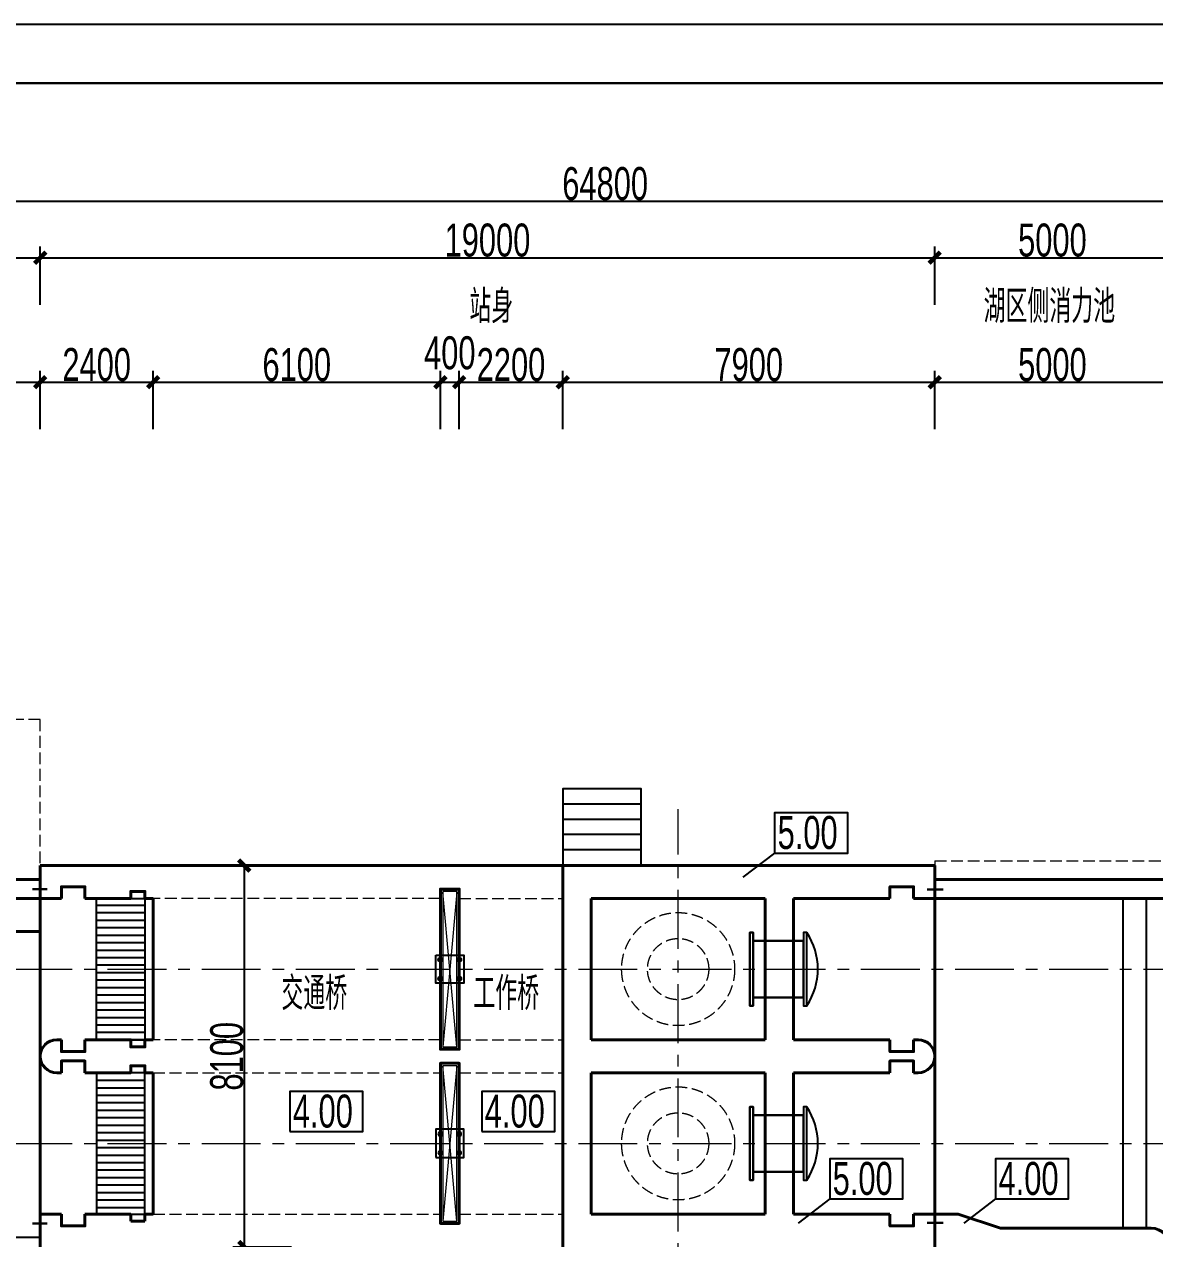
# Model space of a CAD drawing. Extents: x -51258 to 164715, y -112558 to 496610.
# Drawn here: x 60395 to 84406, y 79220 to 105000 of the extents above; entities that cross this region are included whole.
import ezdxf
from ezdxf.enums import TextEntityAlignment as Align

# ---------------------------------------------------------------- set-up
doc = ezdxf.new("R2010")
doc.units = 0
doc.header["$LTSCALE"] = 1000
doc.header["$PDMODE"] = 32
doc.header["$PDSIZE"] = 1
for name, pattern in [('CENTER', [2, 1.25, -0.25, 0.25, -0.25]), ('DASH', [0.35, 0.25, -0.1]), ('DOTE', [2.42, 2, -0.2, 0.02, -0.2])]:
    doc.linetypes.add(name, pattern=pattern)
for name, color, linetype in [('PUB_TEXT', 7, 'Continuous'), ('TK', 7, 'Continuous'), ('填充252', 252, 'Continuous')]:
    doc.layers.add(name, color=color, linetype=linetype)
for name, color, linetype, lineweight in [('中心线0.15', 5, 'DOTE', 15), ('中粗线0.25', 6, 'Continuous', 25), ('细线0.15', 4, 'Continuous', 15), ('结构轮廓线0.4', 1, 'Continuous', 40), ('虚线0.15', 2, 'DASH', 15)]:
    doc.layers.add(name, color=color, linetype=linetype, lineweight=lineweight)
doc.styles.add('han', font='pdatxt.shx', dxfattribs={"width": 0.7, "bigfont": 'chinese.shx'})
doc.styles.add('图中的汉字和数字', font='njsyeng.shx', dxfattribs={"width": 0.7, "bigfont": 'njsychn.shx'})
doc.dimstyles.new('1比200(加大字号)', dxfattribs={"dimtxt": 700, "dimasz": 240, "dimexe": 240, "dimexo": 30, "dimgap": 20, "dimtad": 1, "dimdec": 0, "dimdsep": 46, "dimtxsty": '图中的汉字和数字', "dimblk": 'ARCHTICK', "dimcen": 2, "dimclrd": 3, "dimclre": 3, "dimclrt": 3, "dimadec": 0, "dimazin": 0, "dimtfac": 1, "dimtdec": 0, "dimtmove": 2, "dimatfit": 3, "dimldrblk": 'ARCHTICK', "dimfxl": 1000, "dimfxlon": 1, "dimarcsym": 0})
pattern_1 = [(180, (61930.81, 83443.22), (-1e-14, -158.75), [])]
pattern_2 = [(180, (61930.81, 82743.22), (-1e-14, 158.75), [])]

# ---------------------------------------------------------------- blocks, each defined once
blk = doc.blocks.new('tgyyyyy')
at = {"layer": '中粗线0.25'}
blk.add_lwpolyline([(126608, 244087), (127208, 244087), (127208, 243487), (126608, 243487)], close=True, dxfattribs=at)
for centre in [(126708, 243987), (127108, 243987), (126708, 243587), (127108, 243587)]:
    blk.add_circle(centre, 43.8, dxfattribs=at)
blk = doc.blocks.new('_ArchTick')
at = {"color": 0, "linetype": 'ByBlock', "const_width": 0.4}
blk.add_lwpolyline([(-0.5, -0.5), (0.5, 0.5)], dxfattribs=at)
blk = doc.blocks.new('*D544')
at = {"color": 3, "lineweight": -2, "transparency": 16777216}
for p, q in [((45733, 99045), (45733, 100285)), ((60733, 99045), (60733, 100285)), ((45733, 100045), (60733, 100045))]:
    blk.add_line(p, q, dxfattribs=at)
at = {"layer": 'Defpoints', "color": 0, "transparency": 16777216}
for p in [(60733, 100045), (60733, 81243), (45733, 81190)]:
    blk.add_point(p, dxfattribs=at)
at = {"color": 3, "lineweight": -2, "transparency": 16777216, "xscale": 240, "yscale": 240, "zscale": 240, "rotation": 180}
blk.add_blockref('_ArchTick', (45733, 100045), dxfattribs=at)
at = {"color": 3, "lineweight": -2, "transparency": 16777216, "xscale": 240, "yscale": 240, "zscale": 240}
blk.add_blockref('_ArchTick', (60733, 100045), dxfattribs=at)
at = {"color": 3, "transparency": 16777216, "insert": (53233, 100415), "char_height": 700, "attachment_point": 5, "style": 'han'}
blk.add_mtext('15000', dxfattribs=at)
blk = doc.blocks.new('*D545')
at = {"color": 3, "lineweight": -2, "transparency": 16777216}
for p, q in [((60733, 99045), (60733, 100285)), ((79733, 99045), (79733, 100285)), ((60733, 100045), (79733, 100045))]:
    blk.add_line(p, q, dxfattribs=at)
at = {"layer": 'Defpoints', "color": 0, "transparency": 16777216}
for p in [(79733, 100045), (79733, 81971), (60733, 81243)]:
    blk.add_point(p, dxfattribs=at)
at = {"color": 3, "lineweight": -2, "transparency": 16777216, "xscale": 240, "yscale": 240, "zscale": 240, "rotation": 180}
blk.add_blockref('_ArchTick', (60733, 100045), dxfattribs=at)
at = {"color": 3, "lineweight": -2, "transparency": 16777216, "xscale": 240, "yscale": 240, "zscale": 240}
blk.add_blockref('_ArchTick', (79733, 100045), dxfattribs=at)
at = {"color": 3, "transparency": 16777216, "insert": (70233, 100415), "char_height": 700, "attachment_point": 5, "style": 'han'}
blk.add_mtext('19000', dxfattribs=at)
blk = doc.blocks.new('*D546')
at = {"color": 3, "lineweight": -2, "transparency": 16777216}
for p, q in [((79733, 99045), (79733, 100285)), ((84733, 99045), (84733, 100285)), ((79733, 100045), (84733, 100045))]:
    blk.add_line(p, q, dxfattribs=at)
at = {"layer": 'Defpoints', "color": 0, "transparency": 16777216}
for p in [(84733, 100045), (84733, 82843), (79733, 81971)]:
    blk.add_point(p, dxfattribs=at)
at = {"color": 3, "lineweight": -2, "transparency": 16777216, "xscale": 240, "yscale": 240, "zscale": 240, "rotation": 180}
blk.add_blockref('_ArchTick', (79733, 100045), dxfattribs=at)
at = {"color": 3, "lineweight": -2, "transparency": 16777216, "xscale": 240, "yscale": 240, "zscale": 240}
blk.add_blockref('_ArchTick', (84733, 100045), dxfattribs=at)
at = {"color": 3, "transparency": 16777216, "insert": (82233, 100415), "char_height": 700, "attachment_point": 5, "style": 'han'}
blk.add_mtext('5000', dxfattribs=at)
blk = doc.blocks.new('*D245')
at = {"color": 3, "lineweight": -2, "transparency": 16777216}
for p, q in [((40333, 100244), (40333, 101484)), ((105133, 100244), (105133, 101484)), ((40333, 101244), (105133, 101244))]:
    blk.add_line(p, q, dxfattribs=at)
at = {"layer": 'Defpoints', "color": 0, "transparency": 16777216}
for p in [(105133, 101244), (105133, 82821), (40333, 81922)]:
    blk.add_point(p, dxfattribs=at)
at = {"color": 3, "lineweight": -2, "transparency": 16777216, "xscale": 240, "yscale": 240, "zscale": 240, "rotation": 180}
blk.add_blockref('_ArchTick', (40333, 101244), dxfattribs=at)
at = {"color": 3, "lineweight": -2, "transparency": 16777216, "xscale": 240, "yscale": 240, "zscale": 240}
blk.add_blockref('_ArchTick', (105133, 101244), dxfattribs=at)
at = {"color": 3, "transparency": 16777216, "insert": (72733, 101614), "char_height": 700, "attachment_point": 5, "style": 'han'}
blk.add_mtext('64800', dxfattribs=at)
blk = doc.blocks.new('*D555')
at = {"color": 3, "lineweight": -2, "transparency": 16777216}
for p, q in [((108624, 86443), (109864, 86443)), ((109624, 86443), (109624, 79043)), ((108624, 79043), (109864, 79043))]:
    blk.add_line(p, q, dxfattribs=at)
at = {"layer": 'Defpoints', "color": 0, "transparency": 16777216}
for p in [(85933, 86443), (79733, 79043), (109624, 79043)]:
    blk.add_point(p, dxfattribs=at)
at = {"color": 3, "lineweight": -2, "transparency": 16777216, "xscale": 240, "yscale": 240, "zscale": 240}
for p, rotation in [((109624, 86443), 90), ((109624, 79043), 270)]:
    blk.add_blockref('_ArchTick', p, dxfattribs=dict(at, rotation=rotation))
at = {"color": 3, "transparency": 16777216, "insert": (109254, 82743), "char_height": 700, "attachment_point": 5, "rotation": 90, "style": 'han'}
blk.add_mtext('7400', dxfattribs=at)
blk = doc.blocks.new('*D571')
at = {"color": 3, "lineweight": -2, "transparency": 16777216}
for p, q in [((53433, 96402), (53433, 97642)), ((60733, 96402), (60733, 97642)), ((53433, 97402), (60733, 97402))]:
    blk.add_line(p, q, dxfattribs=at)
at = {"layer": 'Defpoints', "color": 0, "transparency": 16777216}
for p in [(60733, 97402), (53433, 86043), (60733, 85743)]:
    blk.add_point(p, dxfattribs=at)
at = {"color": 3, "lineweight": -2, "transparency": 16777216, "xscale": 240, "yscale": 240, "zscale": 240, "rotation": 180}
blk.add_blockref('_ArchTick', (53433, 97402), dxfattribs=at)
at = {"color": 3, "lineweight": -2, "transparency": 16777216, "xscale": 240, "yscale": 240, "zscale": 240}
blk.add_blockref('_ArchTick', (60733, 97402), dxfattribs=at)
at = {"color": 3, "transparency": 16777216, "insert": (57083, 97772), "char_height": 700, "attachment_point": 5, "style": 'han'}
blk.add_mtext('7300', dxfattribs=at)
blk = doc.blocks.new('*D572')
at = {"color": 3, "lineweight": -2, "transparency": 16777216}
for p, q in [((60733, 96402), (60733, 97642)), ((63133, 96402), (63133, 97642)), ((60733, 97402), (63133, 97402))]:
    blk.add_line(p, q, dxfattribs=at)
at = {"layer": 'Defpoints', "color": 0, "transparency": 16777216}
for p in [(63133, 97402), (63133, 86032), (60733, 85743)]:
    blk.add_point(p, dxfattribs=at)
at = {"color": 3, "lineweight": -2, "transparency": 16777216, "xscale": 240, "yscale": 240, "zscale": 240, "rotation": 180}
blk.add_blockref('_ArchTick', (60733, 97402), dxfattribs=at)
at = {"color": 3, "lineweight": -2, "transparency": 16777216, "xscale": 240, "yscale": 240, "zscale": 240}
blk.add_blockref('_ArchTick', (63133, 97402), dxfattribs=at)
at = {"color": 3, "transparency": 16777216, "insert": (61933, 97772), "char_height": 700, "attachment_point": 5, "style": 'han'}
blk.add_mtext('2400', dxfattribs=at)
blk = doc.blocks.new('*D573')
at = {"color": 3, "lineweight": -2, "transparency": 16777216}
for p, q in [((63133, 96402), (63133, 97642)), ((69233, 96402), (69233, 97642)), ((63133, 97402), (69233, 97402))]:
    blk.add_line(p, q, dxfattribs=at)
at = {"layer": 'Defpoints', "color": 0, "transparency": 16777216}
for p in [(69233, 97402), (69233, 86643), (63133, 86032)]:
    blk.add_point(p, dxfattribs=at)
at = {"color": 3, "lineweight": -2, "transparency": 16777216, "xscale": 240, "yscale": 240, "zscale": 240, "rotation": 180}
blk.add_blockref('_ArchTick', (63133, 97402), dxfattribs=at)
at = {"color": 3, "lineweight": -2, "transparency": 16777216, "xscale": 240, "yscale": 240, "zscale": 240}
blk.add_blockref('_ArchTick', (69233, 97402), dxfattribs=at)
at = {"color": 3, "transparency": 16777216, "insert": (66183, 97772), "char_height": 700, "attachment_point": 5, "style": 'han'}
blk.add_mtext('6100', dxfattribs=at)
blk = doc.blocks.new('*D574')
at = {"color": 3, "lineweight": -2, "transparency": 16777216}
for p, q in [((69233, 96402), (69233, 97642)), ((69633, 96402), (69633, 97642)), ((69233, 97402), (69633, 97402))]:
    blk.add_line(p, q, dxfattribs=at)
at = {"layer": 'Defpoints', "color": 0, "transparency": 16777216}
for p in [(69633, 97402), (69233, 86643), (69633, 86643)]:
    blk.add_point(p, dxfattribs=at)
at = {"color": 3, "lineweight": -2, "transparency": 16777216, "xscale": 240, "yscale": 240, "zscale": 240, "rotation": 180}
blk.add_blockref('_ArchTick', (69233, 97402), dxfattribs=at)
at = {"color": 3, "lineweight": -2, "transparency": 16777216, "xscale": 240, "yscale": 240, "zscale": 240}
blk.add_blockref('_ArchTick', (69633, 97402), dxfattribs=at)
at = {"color": 3, "transparency": 16777216, "insert": (69433, 98022), "char_height": 700, "attachment_point": 5, "style": 'han'}
blk.add_mtext('400', dxfattribs=at)
blk = doc.blocks.new('*D575')
at = {"color": 3, "lineweight": -2, "transparency": 16777216}
for p, q in [((69633, 96402), (69633, 97642)), ((71833, 96402), (71833, 97642)), ((69633, 97402), (71833, 97402))]:
    blk.add_line(p, q, dxfattribs=at)
at = {"layer": 'Defpoints', "color": 0, "transparency": 16777216}
for p in [(71833, 97402), (71833, 87143), (69633, 86643)]:
    blk.add_point(p, dxfattribs=at)
at = {"color": 3, "lineweight": -2, "transparency": 16777216, "xscale": 240, "yscale": 240, "zscale": 240, "rotation": 180}
blk.add_blockref('_ArchTick', (69633, 97402), dxfattribs=at)
at = {"color": 3, "lineweight": -2, "transparency": 16777216, "xscale": 240, "yscale": 240, "zscale": 240}
blk.add_blockref('_ArchTick', (71833, 97402), dxfattribs=at)
at = {"color": 3, "transparency": 16777216, "insert": (70733, 97772), "char_height": 700, "attachment_point": 5, "style": 'han'}
blk.add_mtext('2200', dxfattribs=at)
blk = doc.blocks.new('*D576')
at = {"color": 3, "lineweight": -2, "transparency": 16777216}
for p, q in [((71833, 96402), (71833, 97642)), ((79733, 96402), (79733, 97642)), ((71833, 97402), (79733, 97402))]:
    blk.add_line(p, q, dxfattribs=at)
at = {"layer": 'Defpoints', "color": 0, "transparency": 16777216}
for p in [(79733, 97402), (71833, 87143), (79733, 87143)]:
    blk.add_point(p, dxfattribs=at)
at = {"color": 3, "lineweight": -2, "transparency": 16777216, "xscale": 240, "yscale": 240, "zscale": 240, "rotation": 180}
blk.add_blockref('_ArchTick', (71833, 97402), dxfattribs=at)
at = {"color": 3, "lineweight": -2, "transparency": 16777216, "xscale": 240, "yscale": 240, "zscale": 240}
blk.add_blockref('_ArchTick', (79733, 97402), dxfattribs=at)
at = {"color": 3, "transparency": 16777216, "insert": (75783, 97772), "char_height": 700, "attachment_point": 5, "style": 'han'}
blk.add_mtext('7900', dxfattribs=at)
blk = doc.blocks.new('*D577')
at = {"color": 3, "lineweight": -2, "transparency": 16777216}
for p, q in [((79733, 96402), (79733, 97642)), ((84733, 96402), (84733, 97642)), ((79733, 97402), (84733, 97402))]:
    blk.add_line(p, q, dxfattribs=at)
at = {"layer": 'Defpoints', "color": 0, "transparency": 16777216}
for p in [(84733, 97402), (79733, 87143), (84733, 86843)]:
    blk.add_point(p, dxfattribs=at)
at = {"color": 3, "lineweight": -2, "transparency": 16777216, "xscale": 240, "yscale": 240, "zscale": 240, "rotation": 180}
blk.add_blockref('_ArchTick', (79733, 97402), dxfattribs=at)
at = {"color": 3, "lineweight": -2, "transparency": 16777216, "xscale": 240, "yscale": 240, "zscale": 240}
blk.add_blockref('_ArchTick', (84733, 97402), dxfattribs=at)
at = {"color": 3, "transparency": 16777216, "insert": (82233, 97772), "char_height": 700, "attachment_point": 5, "style": 'han'}
blk.add_mtext('5000', dxfattribs=at)
blk = doc.blocks.new('*D583')
at = {"color": 3, "lineweight": -2, "transparency": 16777216}
for p, q in [((66068, 87143), (64828, 87143)), ((65068, 87143), (65068, 79043)), ((66068, 79043), (64828, 79043))]:
    blk.add_line(p, q, dxfattribs=at)
at = {"layer": 'Defpoints', "color": 0, "transparency": 16777216}
for p in [(66878, 87143), (65068, 79043), (68575, 79043)]:
    blk.add_point(p, dxfattribs=at)
at = {"color": 3, "lineweight": -2, "transparency": 16777216, "xscale": 240, "yscale": 240, "zscale": 240}
for p, rotation in [((65068, 87143), 90), ((65068, 79043), 270)]:
    blk.add_blockref('_ArchTick', p, dxfattribs=dict(at, rotation=rotation))
at = {"color": 3, "transparency": 16777216, "insert": (64698, 83093), "char_height": 700, "attachment_point": 5, "rotation": 90, "style": 'han'}
blk.add_mtext('8100', dxfattribs=at)
blk = doc.blocks.new('RTGSREG')
for points in [[(0, 0), (-59400, 0), (-59400, 42000), (0, 42000)], [(-58400, 41500), (-500, 41500), (-500, 500), (-58400, 500)]]:
    blk.add_lwpolyline(points, close=True)
at = {"flags": 128}
blk.add_lwpolyline([(-58400, 41500), (-58400, 500), (-24500, 500), (-24500, 3700), (-18500, 3700), (-18500, 7700), (-500, 7700), (-500, 41500)], close=True, dxfattribs=at)

msp = doc.modelspace()

# ---------------------------------------------------------------- hatches: boundary and pattern name
at = {"layer": '填充252'}
h = msp.add_hatch(dxfattribs=at)
h.set_pattern_fill('ANSI31', color=256, scale=100, angle=135, style=0)
h.set_pattern_definition(pattern_1)
h.paths.add_polyline_path([(62958.1, 86443.2), (61930.8, 86443.2), (61930.8, 84943.2), (62958.1, 84943.2)])
h = msp.add_hatch(dxfattribs=at)
h.set_pattern_fill('ANSI31', color=256, scale=100, angle=135, style=0)
h.set_pattern_definition(pattern_1)
h.paths.add_polyline_path([(62958.1, 84943.2), (61930.8, 84943.2), (61930.8, 83443.2), (62958.1, 83443.2)])
h = msp.add_hatch(dxfattribs=at)
h.set_pattern_fill('ANSI31', color=256, scale=100, angle=135, style=0)
h.set_pattern_definition(pattern_2)
h.paths.add_polyline_path([(62958.1, 81243.2), (61930.8, 81243.2), (61930.8, 82743.2), (62958.1, 82743.2)])
h = msp.add_hatch(dxfattribs=at)
h.set_pattern_fill('ANSI31', color=256, scale=100, angle=135, style=0)
h.set_pattern_definition(pattern_2)
h.paths.add_polyline_path([(62958.1, 79743.2), (61930.8, 79743.2), (61930.8, 81243.2), (62958.1, 81243.2)])

# ---------------------------------------------------------------- linework, layer by layer
for points in [[(71833, 87143.2), (73495.3, 87143.2), (73495.3, 88766.8), (71833, 88766.8)], [(61930.8, 86443.2), (62958.1, 86443.2), (62958.1, 83443.2), (61930.8, 83443.2)], [(61930.8, 79743.2), (62958.1, 79743.2), (62958.1, 82743.2), (61930.8, 82743.2)]]:
    msp.add_lwpolyline(points, close=True)
for points in [[(73495.3, 88444.2), (71833, 88444.2)], [(73495.3, 88121.6), (71833, 88121.6)], [(73495.3, 87799), (71833, 87799)], [(73495.3, 87476.4), (71833, 87476.4)]]:
    msp.add_lwpolyline(points)
at = {"layer": 'PUB_TEXT'}
for points in [[(76333.2, 87407.8), (77884.5, 87407.8), (77884.5, 88259.4), (76333.2, 88259.4)], [(66035.3, 81493.4), (67586.6, 81493.4), (67586.6, 82345), (66035.3, 82345)], [(70112.4, 81493.4), (71663.7, 81493.4), (71663.7, 82345), (70112.4, 82345)], [(77502.1, 80064), (79053.3, 80064), (79053.3, 80915.5), (77502.1, 80915.5)], [(81025.3, 80064), (82576.6, 80064), (82576.6, 80915.5), (81025.3, 80915.5)]]:
    msp.add_lwpolyline(points, close=True, dxfattribs=at)
for points in [[(76333.2, 87407.8), (75660.2, 86894.5)], [(77502.1, 80064), (76829.1, 79550.7)], [(81025.3, 80064), (80352.4, 79550.7)]]:
    msp.add_lwpolyline(points, dxfattribs=at)
at = {"layer": 'TK'}
for points in [[(148500, 0), (0, 0), (0, 105000), (148500, 105000)], [(2500, 103750), (147250, 103750), (147250, 1250), (2500, 1250)]]:
    msp.add_lwpolyline(points, close=True, dxfattribs=at)
at = {"layer": '中心线0.15', "linetype": 'CENTER'}
for points in [[(74283, 77374.4), (74283, 88339)], [(56164.8, 84943.2), (87354.3, 84943.2)], [(56164.8, 81243.2), (87354.3, 81243.2)]]:
    msp.add_lwpolyline(points, dxfattribs=at)
at = {"layer": '中粗线0.25'}
for p, q in [((83733, 79443.1), (83733, 86443.2)), ((84233, 79443.1), (84233, 86443.2))]:
    msp.add_line(p, q, dxfattribs=at)
for points in [[(60733, 79243.2), (53433, 79243.2), (53433, 86043.2), (56225.2, 86043.2)], [(75879.7, 85543.2), (76943.7, 85543.2)], [(76943.7, 85543.2), (75879.7, 85543.2)], [(76943.7, 85543.2), (76943.7, 84343.2)], [(76943.7, 84343.2), (76943.7, 85543.2)], [(76943.7, 84343.2), (75879.7, 84343.2)], [(75879.7, 84343.2), (76943.7, 84343.2)], [(76943.7, 81843.2), (75879.7, 81843.2)], [(75879.7, 81843.2), (76943.7, 81843.2)], [(76943.7, 80643.2), (76943.7, 81843.2)], [(76943.7, 81843.2), (76943.7, 80643.2)], [(75879.7, 80643.2), (76943.7, 80643.2)], [(76943.7, 80643.2), (75879.7, 80643.2)]]:
    msp.add_lwpolyline(points, dxfattribs=at)
for points in [[(75879.7, 85721), (75808.5, 85721), (75808.5, 84165.4), (75879.7, 84165.4)], [(75879.7, 84165.4), (75808.5, 84165.4), (75808.5, 85721), (75879.7, 85721)], [(77014.9, 85721), (76943.7, 85721), (76943.7, 84165.4), (77014.9, 84165.4)], [(75879.7, 80465.4), (75808.5, 80465.4), (75808.5, 82021), (75879.7, 82021)], [(75879.7, 82021), (75808.5, 82021), (75808.5, 80465.4), (75879.7, 80465.4)], [(77014.9, 82021), (76943.7, 82021), (76943.7, 80465.4), (77014.9, 80465.4)]]:
    msp.add_lwpolyline(points, close=True, dxfattribs=at)
for points in [[(77014.9, 84165.4, 0.303144), (77014.9, 85721, -1)], [(77014.9, 80465.4, 0.303144), (77014.9, 82021, -1)]]:
    msp.add_lwpolyline(points, format="xyb", dxfattribs=at)
at = {"layer": '细线0.15'}
for points in [[(69283, 83293.2), (69583, 83293.2), (69583, 86593.2), (69283, 86593.2)], [(69283, 79593.2), (69583, 79593.2), (69583, 82893.2), (69283, 82893.2)]]:
    msp.add_lwpolyline(points, close=True, dxfattribs=at)
for points in [[(69583, 86573.7), (69283, 83293.2)], [(69583, 83293.2), (69283, 86573.7)], [(69583, 79593.2), (69283, 82893.2)], [(69583, 82893.2), (69283, 79593.2)]]:
    msp.add_lwpolyline(points, dxfattribs=at)
at = {"layer": '结构轮廓线0.4'}
for p, q in [((61183, 83443.2), (61083, 83443.2)), ((61083, 82743.2), (61183, 82743.2)), ((60733, 79743.2), (61183, 79743.2)), ((61683, 79743.2), (62658.1, 79743.2)), ((62658.1, 79743.2), (62658.1, 79593.2)), ((62958.1, 79593.2), (62958.1, 79743.2)), ((62958.1, 79743.2), (63133, 79743.2)), ((62658.1, 79593.2), (62958.1, 79593.2))]:
    msp.add_line(p, q, dxfattribs=at)
for points in [[(60733, 86443.2), (57983, 86443.2, -0.4142136), (53383, 91043.2), (53383, 91543.2)], [(60733, 86843.2), (57983, 86843.2, -0.4142136), (53783, 91043.2), (53783, 91543.2)], [(60733, 85743.2), (57983, 85743.2, -0.1306834), (55350.5, 86443.2, -0.1235419)], [(79283, 82743.2), (79383, 82743.2, 1), (79383, 83443.2), (79283, 83443.2)], [(81133.7, 79443.1), (84333, 79443.1, -1), (84333, 78643.1), (81133, 78643.1)]]:
    msp.add_lwpolyline(points, format="xyb", dxfattribs=at)
for points in [[(60733, 87143.2), (79733, 87143.2)], [(60733, 79043.2), (60733, 87143.2)], [(71833, 79043.2), (71833, 87143.2)], [(79733, 79043.2), (79733, 87143.2)], [(61683, 86443.2), (61683, 86693.2), (61183, 86693.2), (61183, 86443.2)], [(69633, 86443.2), (69633, 86643.2), (69233, 86643.2), (69233, 86448.5)], [(78783, 86443.2), (78783, 86693.2), (79283, 86693.2), (79283, 86443.2)], [(79733, 86843.2), (84733, 86843.2)], [(61183, 86443.2), (60733, 86443.2)], [(63133, 86443.2), (62958.1, 86443.2), (62958.1, 86593.2), (62658.1, 86593.2), (62658.1, 86443.2), (61683, 86443.2)], [(63133, 83443.2), (63133, 86443.2)], [(69233, 86443.2), (69233, 83443.2)], [(69633, 86443.2), (69633, 83443.2)], [(72433, 86443.2), (76133, 86443.2)], [(72433, 86443.2), (76133, 86443.2)], [(72433, 83443.2), (72433, 86443.2)], [(76133, 83443.2), (76133, 86443.2)], [(76733, 86443.2), (78783, 86443.2)], [(76733, 86443.2), (78783, 86443.2)], [(76733, 83443.2), (76733, 86443.2)], [(79283, 86443.2), (79733, 86443.2)], [(79283, 86443.2), (79733, 86443.2)], [(79733, 86443.2), (84733, 86443.2)], [(61683, 83443.2), (61683, 83193.2), (61183, 83193.2), (61183, 83443.2)], [(61683, 83443.2), (62658.1, 83443.2)], [(61683, 83443.2), (62658.1, 83443.2)], [(63133, 83443.2), (62958.1, 83443.2), (62958.1, 83293.2), (62658.1, 83293.2), (62658.1, 83443.2), (61683, 83443.2)], [(69633, 83443.2), (69633, 83243.2), (69233, 83243.2), (69233, 83443.2)], [(72433, 83443.2), (76133, 83443.2)], [(78783, 83443.2), (76733, 83443.2)], [(78783, 83443.2), (78783, 83193.2), (79283, 83193.2), (79283, 83443.2)], [(61683, 82743.2), (61683, 82993.2), (61183, 82993.2), (61183, 82743.2)], [(61683, 82743.2), (62658.1, 82743.2), (62658.1, 82893.2), (62958.1, 82893.2), (62958.1, 82743.2), (63133, 82743.2)], [(69233, 82743.2), (69233, 82943.2), (69633, 82943.2), (69633, 82743.2)], [(78783, 82743.2), (78783, 82993.2), (79283, 82993.2), (79283, 82743.2)], [(63133, 79743.2), (63133, 82743.2)], [(69233, 82743.2), (69233, 79743.2)], [(69633, 82743.2), (69633, 79743.2)], [(72433, 82743.2), (76133, 82743.2)], [(72433, 82743.2), (76133, 82743.2)], [(72433, 79743.2), (72433, 82743.2)], [(76133, 79743.2), (76133, 82743.2)], [(76733, 82743.2), (78783, 82743.2)], [(76733, 79743.2), (76733, 82743.2)], [(61683, 79743.2), (61683, 79493.2), (61183, 79493.2), (61183, 79743.2)], [(69233, 79743.2), (69233, 79543.2), (69633, 79543.2), (69633, 79743.2)], [(72433, 79743.2), (76133, 79743.2)], [(72433, 79743.2), (76133, 79743.2)], [(76733, 79743.2), (78783, 79743.2)], [(76733, 79743.2), (78783, 79743.2)], [(78783, 79743.2), (78783, 79493.2), (79283, 79493.2), (79283, 79743.2)], [(79283, 79743.2), (79733, 79743.2)], [(79333, 79743.2), (79733, 79743.2)], [(79733, 79743.2), (80233, 79743.2)], [(81133.7, 79443.1), (80233, 79743.2)]]:
    msp.add_lwpolyline(points, dxfattribs=at)
at = {"layer": '结构轮廓线0.4', "const_width": 50}
for points in [[(60883, 86643.2), (60563, 86643.2)], [(79566.6, 86631.4), (79916.6, 86631.4)], [(60883, 79543.2), (60563, 79543.2)], [(79566.6, 79555), (79916.6, 79555)]]:
    msp.add_lwpolyline(points, dxfattribs=at)
at = {"layer": '结构轮廓线0.4'}
msp.add_arc((61083, 83093.2), 350, 90, 270, dxfattribs=at)
at = {"layer": '虚线0.15'}
msp.add_line((79733, 87243.2), (79733, 86843.2), dxfattribs=at)
msp.add_lwpolyline([(60733, 90243.2), (57983, 90243.2, -0.4142136), (57183, 91043.2), (57183, 91543.2)], format="xyb", dxfattribs=at)
for points in [[(60733, 86843.2), (60733, 90243.2)], [(79733, 87243.2), (84733, 87243.2)], [(69233, 86443.2), (63133, 86443.2)], [(69633, 86443.2), (71833, 86443.2)], [(69233, 83443.2), (63133, 83443.2)], [(69633, 83443.2), (71833, 83443.2)], [(63133, 82743.2), (69233, 82743.2)], [(69633, 82743.2), (71833, 82743.2)], [(63133, 79743.2), (69233, 79743.2)], [(69633, 79743.2), (71833, 79743.2)]]:
    msp.add_lwpolyline(points, dxfattribs=at)
for centre, radius in [((74283, 84943.2), 1200), ((74283, 84943.2), 650), ((74283, 81243.2), 1200), ((74283, 81243.2), 650)]:
    msp.add_circle(centre, radius, dxfattribs=at)

# ---------------------------------------------------------------- block references
at = {"xscale": 2.5, "yscale": 2.5, "zscale": 2.5}
msp.add_blockref('RTGSREG', (148500, 0), dxfattribs=at)
msp.add_blockref('tgyyyyy', (-57474.8, -158844.2))
at = {"xscale": -1, "rotation": 180}
msp.add_blockref('tgyyyyy', (-57474.8, 325030.7), dxfattribs=at)

# ---------------------------------------------------------------- texts
at = {"layer": 'PUB_TEXT', "style": 'han', "width": 0.7}
for s, p in [('站身', (70314.3, 98660.1)), ('湖区侧消力池', (82168.2, 98660.1))]:
    msp.add_text(s, height=700, dxfattribs=at).set_placement(p, align=Align.CENTER)
for s, p in [('5.00', (76396.4, 87493.8)), ('交通桥', (65856.6, 84075.9)), ('工作桥', (69933.6, 84075.9)), ('4.00', (66098.6, 81579.4)), ('4.00', (70175.7, 81579.4)), ('5.00', (77565.3, 80149.9)), ('4.00', (81088.6, 80149.9))]:
    msp.add_text(s, height=700, dxfattribs=at).set_placement(p)

# ---------------------------------------------------------------- dimensions: what is measured, and where the dimension line sits
for base, p1, p2, picture, middle in [((105133, 101243.9), (40333, 81921.9), (105133, 82821.4), '*D245', (72733, 101613.9)), ((60733, 100044.7), (45733, 81190), (60733, 81243.2), '*D544', (53233, 100414.7)), ((79733, 100044.7), (60733, 81243.2), (79733, 81971), '*D545', (70233, 100414.7)), ((84733, 100044.7), (79733, 81971), (84733, 82843.2), '*D546', (82233, 100414.7)), ((69633, 97401.6), (69233, 86643.2), (69633, 86643.2), '*D574', (69433, 98021.6)), ((60733, 97401.6), (53433, 86043.2), (60733, 85743.2), '*D571', (57083, 97771.6)), ((63133, 97401.6), (60733, 85743.2), (63133, 86031.6), '*D572', (61933, 97771.6)), ((69233, 97401.6), (63133, 86031.6), (69233, 86643.2), '*D573', (66183, 97771.6)), ((71833, 97401.6), (69633, 86643.2), (71833, 87143.2), '*D575', (70733, 97771.6)), ((79733, 97401.6), (71833, 87143.2), (79733, 87143.2), '*D576', (75783, 97771.6)), ((84733, 97401.6), (79733, 87143.2), (84733, 86843.2), '*D577', (82233, 97771.6))]:
    dim = msp.add_linear_dim(base=base, p1=p1, p2=p2, dimstyle='1比200(加大字号)', override={"dimtxsty": 'han'})
    dim.commit()
    dim.dimension.update_dxf_attribs({"geometry": picture, "text_midpoint": middle})
for base, p1, p2, picture, middle in [((65067.5, 79043.2), (66878.4, 87143.2), (68574.6, 79043.2), '*D583', (64697.5, 83093.2)), ((109623.6, 79043.2), (85933, 86443.2), (79733, 79043.2), '*D555', (109253.6, 82743.2))]:
    dim = msp.add_linear_dim(base=base, p1=p1, p2=p2, angle=90, dimstyle='1比200(加大字号)', override={"dimtxsty": 'han'})
    dim.commit()
    dim.dimension.update_dxf_attribs({"geometry": picture, "text_midpoint": middle})

doc.saveas('drawing.dxf')
